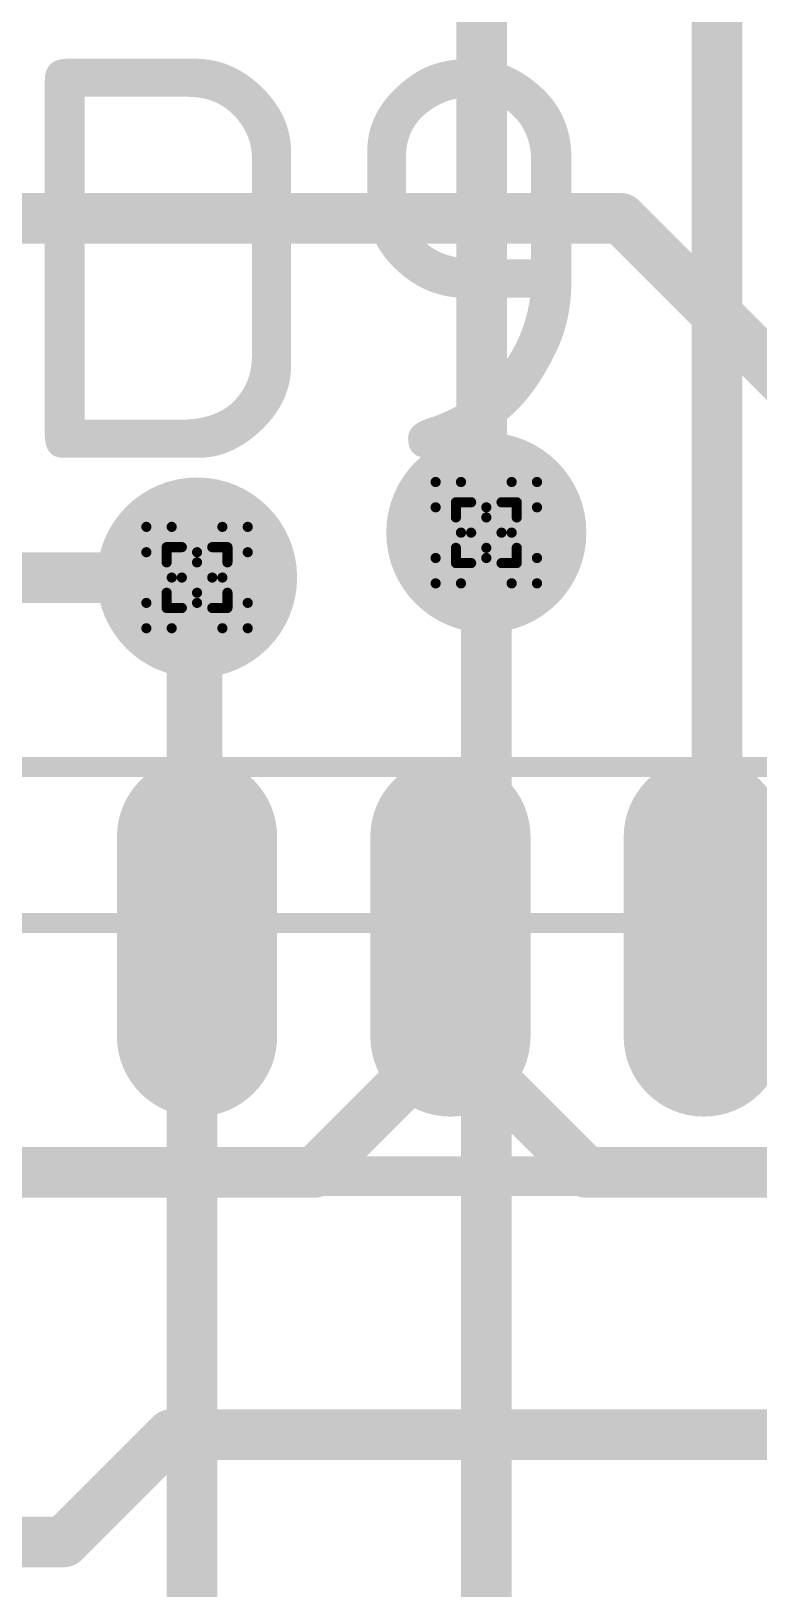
# Model space of a CAD drawing. Header units: millimetres. Extents: x 3219 to 51106, y -14166 to 2063.
# Drawn here: x 5638.45 to 5642.09, y 1785.82 to 1793.62 of the extents above; entities that cross this region are included whole.
import ezdxf

# ---------------------------------------------------------------- set-up
doc = ezdxf.new("R2010")
doc.units = ezdxf.units.MM
doc.layers.get('0').update_dxf_attribs({"lineweight": 53})
for name, color, linetype in [('Bottom Layer', 5, 'Continuous'), ('Bottom Solder', 6, 'Continuous'), ('Drill Drawing', 1, 'Continuous'), ('Mechanical 13', 56, 'Continuous'), ('Mechanical 15', 56, 'Continuous'), ('Top Layer', 1, 'Continuous'), ('Top Overlay', 2, 'Continuous'), ('Top Paste', 8, 'Continuous'), ('Top Solder', 216, 'Continuous')]:
    doc.layers.add(name, color=color, linetype=linetype)
doc.styles.add('GOST type B', font='GOST_B.TTF', dxfattribs={"height": 3.5})

# ---------------------------------------------------------------- blocks, each defined once
blk = doc.blocks.new('14_SOIC_95')
at = {"layer": 'Top Layer'}
h = blk.add_hatch(color=1, dxfattribs=at)
edge = h.paths.add_edge_path()
edge.add_arc((5.4, -2.54), 0.3, 90, 270)
edge.add_line((5.4, -2.84), (6.4, -2.84))
edge.add_arc((6.4, -2.54), 0.3, 270, 450)
edge.add_line((6.4, -2.24), (5.4, -2.24))
h = blk.add_hatch(color=1, dxfattribs=at)
edge = h.paths.add_edge_path()
edge.add_arc((5.4, -3.81), 0.3, 90, 270)
edge.add_line((5.4, -4.11), (6.4, -4.11))
edge.add_arc((6.4, -3.81), 0.3, 270, 450)
edge.add_line((6.4, -3.51), (5.4, -3.51))
h = blk.add_hatch(color=1, dxfattribs=at)
edge = h.paths.add_edge_path()
edge.add_arc((5.4, -5.08), 0.3, 90, 270)
edge.add_line((5.4, -5.38), (6.4, -5.38))
edge.add_arc((6.4, -5.08), 0.3, 270, 450)
edge.add_line((6.4, -4.78), (5.4, -4.78))
at = {"layer": 'Top Paste'}
h = blk.add_hatch(color=8, dxfattribs=at)
edge = h.paths.add_edge_path()
edge.add_arc((5.4, -2.54), 0.3, 90, 270)
edge.add_line((5.4, -2.84), (6.4, -2.84))
edge.add_arc((6.4, -2.54), 0.3, 270, 450)
edge.add_line((6.4, -2.24), (5.4, -2.24))
h = blk.add_hatch(color=8, dxfattribs=at)
edge = h.paths.add_edge_path()
edge.add_arc((5.4, -3.81), 0.3, 90, 270)
edge.add_line((5.4, -4.11), (6.4, -4.11))
edge.add_arc((6.4, -3.81), 0.3, 270, 450)
edge.add_line((6.4, -3.51), (5.4, -3.51))
h = blk.add_hatch(color=8, dxfattribs=at)
edge = h.paths.add_edge_path()
edge.add_arc((5.4, -5.08), 0.3, 90, 270)
edge.add_line((5.4, -5.38), (6.4, -5.38))
edge.add_arc((6.4, -5.08), 0.3, 270, 450)
edge.add_line((6.4, -4.78), (5.4, -4.78))
at = {"layer": 'Top Solder'}
h = blk.add_hatch(color=216, dxfattribs=at)
edge = h.paths.add_edge_path()
edge.add_arc((5.4, -2.54), 0.4016, 90, 270)
edge.add_line((5.4, -2.9416), (6.4, -2.9416))
edge.add_arc((6.4, -2.54), 0.4016, 270, 450)
edge.add_line((6.4, -2.1384), (5.4, -2.1384))
h = blk.add_hatch(color=216, dxfattribs=at)
edge = h.paths.add_edge_path()
edge.add_arc((5.4, -3.81), 0.4016, 90, 270)
edge.add_line((5.4, -4.2116), (6.4, -4.2116))
edge.add_arc((6.4, -3.81), 0.4016, 270, 450)
edge.add_line((6.4, -3.4084), (5.4, -3.4084))
h = blk.add_hatch(color=216, dxfattribs=at)
edge = h.paths.add_edge_path()
edge.add_arc((5.4, -5.08), 0.4016, 90, 270)
edge.add_line((5.4, -5.4816), (6.4, -5.4816))
edge.add_arc((6.4, -5.08), 0.4016, 270, 450)
edge.add_line((6.4, -4.6784), (5.4, -4.6784))
at = {"layer": 'Mechanical 13'}
blk.add_lwpolyline([(5.9685, 0.55, 0.1, 0.1, 0), (5.9685, -8.15, 0.1, 0.1, 0)], format="xyseb", dxfattribs=at)
at = {"layer": 'Mechanical 15'}
blk.add_lwpolyline([(6.75, 0.5, 0.1, 0.1, 0), (6.75, -8.25, 0.1, 0.1, 0)], format="xyseb", dxfattribs=at)
at = {"layer": 'Top Overlay'}
blk.add_lwpolyline([(4.7, 0.45, 0.2, 0.2, 0), (4.7, -8.05, 0.2, 0.2, 0)], format="xyseb", dxfattribs=at)

msp = doc.modelspace()

# ---------------------------------------------------------------- hatches: boundary and pattern name
at = {"layer": 'Bottom Layer'}
h = msp.add_hatch(color=5, dxfattribs=at)
edge = h.paths.add_edge_path()
edge.add_arc((5640.7285, 1791.1081), 0.4, 0, 360)
h = msp.add_hatch(color=5, dxfattribs=at)
edge = h.paths.add_edge_path()
edge.add_arc((5639.2785, 1790.8831), 0.4, 0, 360)
at = {"layer": 'Bottom Solder'}
h = msp.add_hatch(color=6, dxfattribs=at)
edge = h.paths.add_edge_path()
edge.add_arc((5640.7285, 1791.1081), 0.5016, 0, 360)
h = msp.add_hatch(color=6, dxfattribs=at)
edge = h.paths.add_edge_path()
edge.add_arc((5639.2785, 1790.8831), 0.5016, 0, 360)
at = {"layer": 'Top Layer'}
h = msp.add_hatch(color=1, dxfattribs=at)
edge = h.paths.add_edge_path()
edge.add_arc((5640.7285, 1791.1081), 0.4, 0, 360)
h = msp.add_hatch(color=1, dxfattribs=at)
edge = h.paths.add_edge_path()
edge.add_arc((5639.2785, 1790.8831), 0.4, 0, 360)
at = {"layer": 'Top Solder'}
h = msp.add_hatch(color=216, dxfattribs=at)
edge = h.paths.add_edge_path()
edge.add_arc((5640.7285, 1791.1081), 0.5016, 0, 360)
h = msp.add_hatch(color=216, dxfattribs=at)
edge = h.paths.add_edge_path()
edge.add_arc((5639.2785, 1790.8831), 0.5016, 0, 360)

# ---------------------------------------------------------------- linework, layer by layer
at = {"layer": 'Bottom Layer'}
for points in [[(5592.9909, 1792.6831, 0.254, 0.254, 0), (5641.4035, 1792.6831, 0.254, 0.254, 0)], [(5641.4035, 1792.6831, 0.254, 0.254, 0), (5642.9785, 1791.1081, 0.254, 0.254, 0)], [(5640.7285, 1782.5036, 0.254, 0.254, 0), (5640.7285, 1791.1081, 0.254, 0.254, 0)], [(5638.1634, 1790.8831, 0.254, 0.254, 0), (5639.2785, 1790.8831, 0.254, 0.254, 0)], [(5639.2535, 1790.8581, 0.254, 0.254, 0), (5639.2785, 1790.8831, 0.254, 0.254, 0)], [(5639.2535, 1782.1331, 0.254, 0.254, 0), (5639.2535, 1790.8581, 0.254, 0.254, 0)]]:
    msp.add_lwpolyline(points, format="xyseb", dxfattribs=at)
for points in [[(5641.34, 1792.6831, 0.127, 0.127, 1), (5641.467, 1792.6831, 0.127, 0.127, 1)], [(5641.34, 1792.6831, 0.127, 0.127, 1), (5641.467, 1792.6831, 0.127, 0.127, 1)], [(5640.665, 1791.1081, 0.127, 0.127, 1), (5640.792, 1791.1081, 0.127, 0.127, 1)], [(5639.215, 1790.8831, 0.127, 0.127, 1), (5639.342, 1790.8831, 0.127, 0.127, 1)], [(5639.215, 1790.8831, 0.127, 0.127, 1), (5639.342, 1790.8831, 0.127, 0.127, 1)], [(5639.19, 1790.8581, 0.127, 0.127, 1), (5639.317, 1790.8581, 0.127, 0.127, 1)], [(5639.19, 1790.8581, 0.127, 0.127, 1), (5639.317, 1790.8581, 0.127, 0.127, 1)]]:
    msp.add_lwpolyline(points, format="xyseb", close=True, dxfattribs=at)
at = {"layer": 'Drill Drawing'}
for points in [[(5640.4745, 1791.2351, 0.0508, 0.0508, 0), (5640.4745, 1791.3621, 0.0508, 0.0508, 0)], [(5640.4745, 1791.3621, 0.0508, 0.0508, 0), (5640.6015, 1791.3621, 0.0508, 0.0508, 0)], [(5640.6015, 1791.3621, 0.0508, 0.0508, 0), (5640.7285, 1791.2351, 0.0508, 0.0508, 0)], [(5640.7285, 1791.2351, 0.0508, 0.0508, 0), (5640.8555, 1791.3621, 0.0508, 0.0508, 0)], [(5640.8555, 1791.3621, 0.0508, 0.0508, 0), (5640.9825, 1791.3621, 0.0508, 0.0508, 0)], [(5640.9825, 1791.2351, 0.0508, 0.0508, 0), (5640.9825, 1791.3621, 0.0508, 0.0508, 0)], [(5640.4745, 1791.2351, 0.0508, 0.0508, 0), (5640.6015, 1791.1081, 0.0508, 0.0508, 0)], [(5640.5761, 1791.1843, 0.0508, 0.0508, 0), (5640.5761, 1791.2605, 0.0508, 0.0508, 0)], [(5640.5761, 1791.2605, 0.0508, 0.0508, 0), (5640.6523, 1791.2605, 0.0508, 0.0508, 0)], [(5640.6523, 1791.2605, 0.0508, 0.0508, 0), (5640.7285, 1791.1843, 0.0508, 0.0508, 0)], [(5640.7285, 1791.1843, 0.0508, 0.0508, 0), (5640.8047, 1791.2605, 0.0508, 0.0508, 0)], [(5640.8047, 1791.2605, 0.0508, 0.0508, 0), (5640.8809, 1791.2605, 0.0508, 0.0508, 0)], [(5640.8555, 1791.1081, 0.0508, 0.0508, 0), (5640.9825, 1791.2351, 0.0508, 0.0508, 0)], [(5640.8809, 1791.1843, 0.0508, 0.0508, 0), (5640.8809, 1791.2605, 0.0508, 0.0508, 0)], [(5639.0245, 1791.0101, 0.0508, 0.0508, 0), (5639.0245, 1791.1371, 0.0508, 0.0508, 0)], [(5639.0245, 1791.1371, 0.0508, 0.0508, 0), (5639.1515, 1791.1371, 0.0508, 0.0508, 0)], [(5639.1515, 1791.1371, 0.0508, 0.0508, 0), (5639.2785, 1791.0101, 0.0508, 0.0508, 0)], [(5639.2785, 1791.0101, 0.0508, 0.0508, 0), (5639.4055, 1791.1371, 0.0508, 0.0508, 0)], [(5639.4055, 1791.1371, 0.0508, 0.0508, 0), (5639.5325, 1791.1371, 0.0508, 0.0508, 0)], [(5639.5325, 1791.0101, 0.0508, 0.0508, 0), (5639.5325, 1791.1371, 0.0508, 0.0508, 0)], [(5640.5761, 1791.1843, 0.0508, 0.0508, 0), (5640.6523, 1791.1081, 0.0508, 0.0508, 0)], [(5640.8047, 1791.1081, 0.0508, 0.0508, 0), (5640.8809, 1791.1843, 0.0508, 0.0508, 0)], [(5640.4745, 1790.9811, 0.0508, 0.0508, 0), (5640.6015, 1791.1081, 0.0508, 0.0508, 0)], [(5640.5761, 1791.0319, 0.0508, 0.0508, 0), (5640.6523, 1791.1081, 0.0508, 0.0508, 0)], [(5640.8047, 1791.1081, 0.0508, 0.0508, 0), (5640.8809, 1791.0319, 0.0508, 0.0508, 0)], [(5640.8555, 1791.1081, 0.0508, 0.0508, 0), (5640.9825, 1790.9811, 0.0508, 0.0508, 0)], [(5639.0245, 1791.0101, 0.0508, 0.0508, 0), (5639.1515, 1790.8831, 0.0508, 0.0508, 0)], [(5639.1261, 1790.9593, 0.0508, 0.0508, 0), (5639.1261, 1791.0355, 0.0508, 0.0508, 0)], [(5639.1261, 1791.0355, 0.0508, 0.0508, 0), (5639.2023, 1791.0355, 0.0508, 0.0508, 0)], [(5639.2023, 1791.0355, 0.0508, 0.0508, 0), (5639.2785, 1790.9593, 0.0508, 0.0508, 0)], [(5639.2785, 1790.9593, 0.0508, 0.0508, 0), (5639.3547, 1791.0355, 0.0508, 0.0508, 0)], [(5639.3547, 1791.0355, 0.0508, 0.0508, 0), (5639.4309, 1791.0355, 0.0508, 0.0508, 0)], [(5639.4055, 1790.8831, 0.0508, 0.0508, 0), (5639.5325, 1791.0101, 0.0508, 0.0508, 0)], [(5639.4309, 1790.9593, 0.0508, 0.0508, 0), (5639.4309, 1791.0355, 0.0508, 0.0508, 0)], [(5640.4745, 1790.8541, 0.0508, 0.0508, 0), (5640.4745, 1790.9811, 0.0508, 0.0508, 0)], [(5640.5761, 1790.9557, 0.0508, 0.0508, 0), (5640.5761, 1791.0319, 0.0508, 0.0508, 0)], [(5640.6015, 1790.8541, 0.0508, 0.0508, 0), (5640.7285, 1790.9811, 0.0508, 0.0508, 0)], [(5640.6523, 1790.9557, 0.0508, 0.0508, 0), (5640.7285, 1791.0319, 0.0508, 0.0508, 0)], [(5640.7285, 1791.0319, 0.0508, 0.0508, 0), (5640.8047, 1790.9557, 0.0508, 0.0508, 0)], [(5640.7285, 1790.9811, 0.0508, 0.0508, 0), (5640.8555, 1790.8541, 0.0508, 0.0508, 0)], [(5640.8809, 1790.9557, 0.0508, 0.0508, 0), (5640.8809, 1791.0319, 0.0508, 0.0508, 0)], [(5640.9825, 1790.8541, 0.0508, 0.0508, 0), (5640.9825, 1790.9811, 0.0508, 0.0508, 0)], [(5639.1261, 1790.9593, 0.0508, 0.0508, 0), (5639.2023, 1790.8831, 0.0508, 0.0508, 0)], [(5639.3547, 1790.8831, 0.0508, 0.0508, 0), (5639.4309, 1790.9593, 0.0508, 0.0508, 0)], [(5640.5761, 1790.9557, 0.0508, 0.0508, 0), (5640.6523, 1790.9557, 0.0508, 0.0508, 0)], [(5640.8047, 1790.9557, 0.0508, 0.0508, 0), (5640.8809, 1790.9557, 0.0508, 0.0508, 0)], [(5639.0245, 1790.7561, 0.0508, 0.0508, 0), (5639.1515, 1790.8831, 0.0508, 0.0508, 0)], [(5639.1261, 1790.8069, 0.0508, 0.0508, 0), (5639.2023, 1790.8831, 0.0508, 0.0508, 0)], [(5639.3547, 1790.8831, 0.0508, 0.0508, 0), (5639.4309, 1790.8069, 0.0508, 0.0508, 0)], [(5639.4055, 1790.8831, 0.0508, 0.0508, 0), (5639.5325, 1790.7561, 0.0508, 0.0508, 0)], [(5640.4745, 1790.8541, 0.0508, 0.0508, 0), (5640.6015, 1790.8541, 0.0508, 0.0508, 0)], [(5640.8555, 1790.8541, 0.0508, 0.0508, 0), (5640.9825, 1790.8541, 0.0508, 0.0508, 0)], [(5639.0245, 1790.6291, 0.0508, 0.0508, 0), (5639.0245, 1790.7561, 0.0508, 0.0508, 0)], [(5639.1261, 1790.7307, 0.0508, 0.0508, 0), (5639.1261, 1790.8069, 0.0508, 0.0508, 0)], [(5639.1261, 1790.7307, 0.0508, 0.0508, 0), (5639.2023, 1790.7307, 0.0508, 0.0508, 0)], [(5639.1515, 1790.6291, 0.0508, 0.0508, 0), (5639.2785, 1790.7561, 0.0508, 0.0508, 0)], [(5639.2023, 1790.7307, 0.0508, 0.0508, 0), (5639.2785, 1790.8069, 0.0508, 0.0508, 0)], [(5639.2785, 1790.8069, 0.0508, 0.0508, 0), (5639.3547, 1790.7307, 0.0508, 0.0508, 0)], [(5639.2785, 1790.7561, 0.0508, 0.0508, 0), (5639.4055, 1790.6291, 0.0508, 0.0508, 0)], [(5639.3547, 1790.7307, 0.0508, 0.0508, 0), (5639.4309, 1790.7307, 0.0508, 0.0508, 0)], [(5639.4309, 1790.7307, 0.0508, 0.0508, 0), (5639.4309, 1790.8069, 0.0508, 0.0508, 0)], [(5639.5325, 1790.6291, 0.0508, 0.0508, 0), (5639.5325, 1790.7561, 0.0508, 0.0508, 0)], [(5639.0245, 1790.6291, 0.0508, 0.0508, 0), (5639.1515, 1790.6291, 0.0508, 0.0508, 0)], [(5639.4055, 1790.6291, 0.0508, 0.0508, 0), (5639.5325, 1790.6291, 0.0508, 0.0508, 0)]]:
    msp.add_lwpolyline(points, format="xyseb", dxfattribs=at)
for points in [[(5640.4618, 1791.3621, 0.0254, 0.0254, 1), (5640.4872, 1791.3621, 0.0254, 0.0254, 1)], [(5640.4618, 1791.3621, 0.0254, 0.0254, 1), (5640.4872, 1791.3621, 0.0254, 0.0254, 1)], [(5640.5888, 1791.3621, 0.0254, 0.0254, 1), (5640.6142, 1791.3621, 0.0254, 0.0254, 1)], [(5640.5888, 1791.3621, 0.0254, 0.0254, 1), (5640.6142, 1791.3621, 0.0254, 0.0254, 1)], [(5640.8428, 1791.3621, 0.0254, 0.0254, 1), (5640.8682, 1791.3621, 0.0254, 0.0254, 1)], [(5640.8428, 1791.3621, 0.0254, 0.0254, 1), (5640.8682, 1791.3621, 0.0254, 0.0254, 1)], [(5640.9698, 1791.3621, 0.0254, 0.0254, 1), (5640.9952, 1791.3621, 0.0254, 0.0254, 1)], [(5640.9698, 1791.3621, 0.0254, 0.0254, 1), (5640.9952, 1791.3621, 0.0254, 0.0254, 1)], [(5640.4618, 1791.2351, 0.0254, 0.0254, 1), (5640.4872, 1791.2351, 0.0254, 0.0254, 1)], [(5640.4618, 1791.2351, 0.0254, 0.0254, 1), (5640.4872, 1791.2351, 0.0254, 0.0254, 1)], [(5640.5634, 1791.2605, 0.0254, 0.0254, 1), (5640.5888, 1791.2605, 0.0254, 0.0254, 1)], [(5640.5634, 1791.2605, 0.0254, 0.0254, 1), (5640.5888, 1791.2605, 0.0254, 0.0254, 1)], [(5640.6396, 1791.2605, 0.0254, 0.0254, 1), (5640.665, 1791.2605, 0.0254, 0.0254, 1)], [(5640.6396, 1791.2605, 0.0254, 0.0254, 1), (5640.665, 1791.2605, 0.0254, 0.0254, 1)], [(5640.7158, 1791.2351, 0.0254, 0.0254, 1), (5640.7412, 1791.2351, 0.0254, 0.0254, 1)], [(5640.7158, 1791.2351, 0.0254, 0.0254, 1), (5640.7412, 1791.2351, 0.0254, 0.0254, 1)], [(5640.792, 1791.2605, 0.0254, 0.0254, 1), (5640.8174, 1791.2605, 0.0254, 0.0254, 1)], [(5640.792, 1791.2605, 0.0254, 0.0254, 1), (5640.8174, 1791.2605, 0.0254, 0.0254, 1)], [(5640.8682, 1791.2605, 0.0254, 0.0254, 1), (5640.8936, 1791.2605, 0.0254, 0.0254, 1)], [(5640.8682, 1791.2605, 0.0254, 0.0254, 1), (5640.8936, 1791.2605, 0.0254, 0.0254, 1)], [(5640.9698, 1791.2351, 0.0254, 0.0254, 1), (5640.9952, 1791.2351, 0.0254, 0.0254, 1)], [(5640.9698, 1791.2351, 0.0254, 0.0254, 1), (5640.9952, 1791.2351, 0.0254, 0.0254, 1)], [(5639.0118, 1791.1371, 0.0254, 0.0254, 1), (5639.0372, 1791.1371, 0.0254, 0.0254, 1)], [(5639.0118, 1791.1371, 0.0254, 0.0254, 1), (5639.0372, 1791.1371, 0.0254, 0.0254, 1)], [(5639.1388, 1791.1371, 0.0254, 0.0254, 1), (5639.1642, 1791.1371, 0.0254, 0.0254, 1)], [(5639.1388, 1791.1371, 0.0254, 0.0254, 1), (5639.1642, 1791.1371, 0.0254, 0.0254, 1)], [(5639.3928, 1791.1371, 0.0254, 0.0254, 1), (5639.4182, 1791.1371, 0.0254, 0.0254, 1)], [(5639.3928, 1791.1371, 0.0254, 0.0254, 1), (5639.4182, 1791.1371, 0.0254, 0.0254, 1)], [(5639.5198, 1791.1371, 0.0254, 0.0254, 1), (5639.5452, 1791.1371, 0.0254, 0.0254, 1)], [(5639.5198, 1791.1371, 0.0254, 0.0254, 1), (5639.5452, 1791.1371, 0.0254, 0.0254, 1)], [(5640.5634, 1791.1843, 0.0254, 0.0254, 1), (5640.5888, 1791.1843, 0.0254, 0.0254, 1)], [(5640.5634, 1791.1843, 0.0254, 0.0254, 1), (5640.5888, 1791.1843, 0.0254, 0.0254, 1)], [(5640.7158, 1791.1843, 0.0254, 0.0254, 1), (5640.7412, 1791.1843, 0.0254, 0.0254, 1)], [(5640.7158, 1791.1843, 0.0254, 0.0254, 1), (5640.7412, 1791.1843, 0.0254, 0.0254, 1)], [(5640.8682, 1791.1843, 0.0254, 0.0254, 1), (5640.8936, 1791.1843, 0.0254, 0.0254, 1)], [(5640.8682, 1791.1843, 0.0254, 0.0254, 1), (5640.8936, 1791.1843, 0.0254, 0.0254, 1)], [(5640.5888, 1791.1081, 0.0254, 0.0254, 1), (5640.6142, 1791.1081, 0.0254, 0.0254, 1)], [(5640.5888, 1791.1081, 0.0254, 0.0254, 1), (5640.6142, 1791.1081, 0.0254, 0.0254, 1)], [(5640.6396, 1791.1081, 0.0254, 0.0254, 1), (5640.665, 1791.1081, 0.0254, 0.0254, 1)], [(5640.6396, 1791.1081, 0.0254, 0.0254, 1), (5640.665, 1791.1081, 0.0254, 0.0254, 1)], [(5640.792, 1791.1081, 0.0254, 0.0254, 1), (5640.8174, 1791.1081, 0.0254, 0.0254, 1)], [(5640.792, 1791.1081, 0.0254, 0.0254, 1), (5640.8174, 1791.1081, 0.0254, 0.0254, 1)], [(5640.8428, 1791.1081, 0.0254, 0.0254, 1), (5640.8682, 1791.1081, 0.0254, 0.0254, 1)], [(5640.8428, 1791.1081, 0.0254, 0.0254, 1), (5640.8682, 1791.1081, 0.0254, 0.0254, 1)], [(5639.0118, 1791.0101, 0.0254, 0.0254, 1), (5639.0372, 1791.0101, 0.0254, 0.0254, 1)], [(5639.0118, 1791.0101, 0.0254, 0.0254, 1), (5639.0372, 1791.0101, 0.0254, 0.0254, 1)], [(5639.1134, 1791.0355, 0.0254, 0.0254, 1), (5639.1388, 1791.0355, 0.0254, 0.0254, 1)], [(5639.1134, 1791.0355, 0.0254, 0.0254, 1), (5639.1388, 1791.0355, 0.0254, 0.0254, 1)], [(5639.1896, 1791.0355, 0.0254, 0.0254, 1), (5639.215, 1791.0355, 0.0254, 0.0254, 1)], [(5639.1896, 1791.0355, 0.0254, 0.0254, 1), (5639.215, 1791.0355, 0.0254, 0.0254, 1)], [(5639.2658, 1791.0101, 0.0254, 0.0254, 1), (5639.2912, 1791.0101, 0.0254, 0.0254, 1)], [(5639.2658, 1791.0101, 0.0254, 0.0254, 1), (5639.2912, 1791.0101, 0.0254, 0.0254, 1)], [(5639.342, 1791.0355, 0.0254, 0.0254, 1), (5639.3674, 1791.0355, 0.0254, 0.0254, 1)], [(5639.342, 1791.0355, 0.0254, 0.0254, 1), (5639.3674, 1791.0355, 0.0254, 0.0254, 1)], [(5639.4182, 1791.0355, 0.0254, 0.0254, 1), (5639.4436, 1791.0355, 0.0254, 0.0254, 1)], [(5639.4182, 1791.0355, 0.0254, 0.0254, 1), (5639.4436, 1791.0355, 0.0254, 0.0254, 1)], [(5639.5198, 1791.0101, 0.0254, 0.0254, 1), (5639.5452, 1791.0101, 0.0254, 0.0254, 1)], [(5639.5198, 1791.0101, 0.0254, 0.0254, 1), (5639.5452, 1791.0101, 0.0254, 0.0254, 1)], [(5640.4618, 1790.9811, 0.0254, 0.0254, 1), (5640.4872, 1790.9811, 0.0254, 0.0254, 1)], [(5640.4618, 1790.9811, 0.0254, 0.0254, 1), (5640.4872, 1790.9811, 0.0254, 0.0254, 1)], [(5640.5634, 1791.0319, 0.0254, 0.0254, 1), (5640.5888, 1791.0319, 0.0254, 0.0254, 1)], [(5640.5634, 1791.0319, 0.0254, 0.0254, 1), (5640.5888, 1791.0319, 0.0254, 0.0254, 1)], [(5640.7158, 1791.0319, 0.0254, 0.0254, 1), (5640.7412, 1791.0319, 0.0254, 0.0254, 1)], [(5640.7158, 1791.0319, 0.0254, 0.0254, 1), (5640.7412, 1791.0319, 0.0254, 0.0254, 1)], [(5640.7158, 1790.9811, 0.0254, 0.0254, 1), (5640.7412, 1790.9811, 0.0254, 0.0254, 1)], [(5640.7158, 1790.9811, 0.0254, 0.0254, 1), (5640.7412, 1790.9811, 0.0254, 0.0254, 1)], [(5640.8682, 1791.0319, 0.0254, 0.0254, 1), (5640.8936, 1791.0319, 0.0254, 0.0254, 1)], [(5640.8682, 1791.0319, 0.0254, 0.0254, 1), (5640.8936, 1791.0319, 0.0254, 0.0254, 1)], [(5640.9698, 1790.9811, 0.0254, 0.0254, 1), (5640.9952, 1790.9811, 0.0254, 0.0254, 1)], [(5640.9698, 1790.9811, 0.0254, 0.0254, 1), (5640.9952, 1790.9811, 0.0254, 0.0254, 1)], [(5639.1134, 1790.9593, 0.0254, 0.0254, 1), (5639.1388, 1790.9593, 0.0254, 0.0254, 1)], [(5639.1134, 1790.9593, 0.0254, 0.0254, 1), (5639.1388, 1790.9593, 0.0254, 0.0254, 1)], [(5639.2658, 1790.9593, 0.0254, 0.0254, 1), (5639.2912, 1790.9593, 0.0254, 0.0254, 1)], [(5639.2658, 1790.9593, 0.0254, 0.0254, 1), (5639.2912, 1790.9593, 0.0254, 0.0254, 1)], [(5639.4182, 1790.9593, 0.0254, 0.0254, 1), (5639.4436, 1790.9593, 0.0254, 0.0254, 1)], [(5639.4182, 1790.9593, 0.0254, 0.0254, 1), (5639.4436, 1790.9593, 0.0254, 0.0254, 1)], [(5640.5634, 1790.9557, 0.0254, 0.0254, 1), (5640.5888, 1790.9557, 0.0254, 0.0254, 1)], [(5640.5634, 1790.9557, 0.0254, 0.0254, 1), (5640.5888, 1790.9557, 0.0254, 0.0254, 1)], [(5640.6396, 1790.9557, 0.0254, 0.0254, 1), (5640.665, 1790.9557, 0.0254, 0.0254, 1)], [(5640.6396, 1790.9557, 0.0254, 0.0254, 1), (5640.665, 1790.9557, 0.0254, 0.0254, 1)], [(5640.792, 1790.9557, 0.0254, 0.0254, 1), (5640.8174, 1790.9557, 0.0254, 0.0254, 1)], [(5640.792, 1790.9557, 0.0254, 0.0254, 1), (5640.8174, 1790.9557, 0.0254, 0.0254, 1)], [(5640.8682, 1790.9557, 0.0254, 0.0254, 1), (5640.8936, 1790.9557, 0.0254, 0.0254, 1)], [(5640.8682, 1790.9557, 0.0254, 0.0254, 1), (5640.8936, 1790.9557, 0.0254, 0.0254, 1)], [(5639.1388, 1790.8831, 0.0254, 0.0254, 1), (5639.1642, 1790.8831, 0.0254, 0.0254, 1)], [(5639.1388, 1790.8831, 0.0254, 0.0254, 1), (5639.1642, 1790.8831, 0.0254, 0.0254, 1)], [(5639.1896, 1790.8831, 0.0254, 0.0254, 1), (5639.215, 1790.8831, 0.0254, 0.0254, 1)], [(5639.1896, 1790.8831, 0.0254, 0.0254, 1), (5639.215, 1790.8831, 0.0254, 0.0254, 1)], [(5639.342, 1790.8831, 0.0254, 0.0254, 1), (5639.3674, 1790.8831, 0.0254, 0.0254, 1)], [(5639.342, 1790.8831, 0.0254, 0.0254, 1), (5639.3674, 1790.8831, 0.0254, 0.0254, 1)], [(5639.3928, 1790.8831, 0.0254, 0.0254, 1), (5639.4182, 1790.8831, 0.0254, 0.0254, 1)], [(5639.3928, 1790.8831, 0.0254, 0.0254, 1), (5639.4182, 1790.8831, 0.0254, 0.0254, 1)], [(5640.4618, 1790.8541, 0.0254, 0.0254, 1), (5640.4872, 1790.8541, 0.0254, 0.0254, 1)], [(5640.4618, 1790.8541, 0.0254, 0.0254, 1), (5640.4872, 1790.8541, 0.0254, 0.0254, 1)], [(5640.5888, 1790.8541, 0.0254, 0.0254, 1), (5640.6142, 1790.8541, 0.0254, 0.0254, 1)], [(5640.5888, 1790.8541, 0.0254, 0.0254, 1), (5640.6142, 1790.8541, 0.0254, 0.0254, 1)], [(5640.8428, 1790.8541, 0.0254, 0.0254, 1), (5640.8682, 1790.8541, 0.0254, 0.0254, 1)], [(5640.8428, 1790.8541, 0.0254, 0.0254, 1), (5640.8682, 1790.8541, 0.0254, 0.0254, 1)], [(5640.9698, 1790.8541, 0.0254, 0.0254, 1), (5640.9952, 1790.8541, 0.0254, 0.0254, 1)], [(5640.9698, 1790.8541, 0.0254, 0.0254, 1), (5640.9952, 1790.8541, 0.0254, 0.0254, 1)], [(5639.0118, 1790.7561, 0.0254, 0.0254, 1), (5639.0372, 1790.7561, 0.0254, 0.0254, 1)], [(5639.0118, 1790.7561, 0.0254, 0.0254, 1), (5639.0372, 1790.7561, 0.0254, 0.0254, 1)], [(5639.1134, 1790.8069, 0.0254, 0.0254, 1), (5639.1388, 1790.8069, 0.0254, 0.0254, 1)], [(5639.1134, 1790.8069, 0.0254, 0.0254, 1), (5639.1388, 1790.8069, 0.0254, 0.0254, 1)], [(5639.1134, 1790.7307, 0.0254, 0.0254, 1), (5639.1388, 1790.7307, 0.0254, 0.0254, 1)], [(5639.1134, 1790.7307, 0.0254, 0.0254, 1), (5639.1388, 1790.7307, 0.0254, 0.0254, 1)], [(5639.1896, 1790.7307, 0.0254, 0.0254, 1), (5639.215, 1790.7307, 0.0254, 0.0254, 1)], [(5639.1896, 1790.7307, 0.0254, 0.0254, 1), (5639.215, 1790.7307, 0.0254, 0.0254, 1)], [(5639.2658, 1790.8069, 0.0254, 0.0254, 1), (5639.2912, 1790.8069, 0.0254, 0.0254, 1)], [(5639.2658, 1790.8069, 0.0254, 0.0254, 1), (5639.2912, 1790.8069, 0.0254, 0.0254, 1)], [(5639.2658, 1790.7561, 0.0254, 0.0254, 1), (5639.2912, 1790.7561, 0.0254, 0.0254, 1)], [(5639.2658, 1790.7561, 0.0254, 0.0254, 1), (5639.2912, 1790.7561, 0.0254, 0.0254, 1)], [(5639.342, 1790.7307, 0.0254, 0.0254, 1), (5639.3674, 1790.7307, 0.0254, 0.0254, 1)], [(5639.342, 1790.7307, 0.0254, 0.0254, 1), (5639.3674, 1790.7307, 0.0254, 0.0254, 1)], [(5639.4182, 1790.8069, 0.0254, 0.0254, 1), (5639.4436, 1790.8069, 0.0254, 0.0254, 1)], [(5639.4182, 1790.8069, 0.0254, 0.0254, 1), (5639.4436, 1790.8069, 0.0254, 0.0254, 1)], [(5639.4182, 1790.7307, 0.0254, 0.0254, 1), (5639.4436, 1790.7307, 0.0254, 0.0254, 1)], [(5639.4182, 1790.7307, 0.0254, 0.0254, 1), (5639.4436, 1790.7307, 0.0254, 0.0254, 1)], [(5639.5198, 1790.7561, 0.0254, 0.0254, 1), (5639.5452, 1790.7561, 0.0254, 0.0254, 1)], [(5639.5198, 1790.7561, 0.0254, 0.0254, 1), (5639.5452, 1790.7561, 0.0254, 0.0254, 1)], [(5639.0118, 1790.6291, 0.0254, 0.0254, 1), (5639.0372, 1790.6291, 0.0254, 0.0254, 1)], [(5639.0118, 1790.6291, 0.0254, 0.0254, 1), (5639.0372, 1790.6291, 0.0254, 0.0254, 1)], [(5639.1388, 1790.6291, 0.0254, 0.0254, 1), (5639.1642, 1790.6291, 0.0254, 0.0254, 1)], [(5639.1388, 1790.6291, 0.0254, 0.0254, 1), (5639.1642, 1790.6291, 0.0254, 0.0254, 1)], [(5639.3928, 1790.6291, 0.0254, 0.0254, 1), (5639.4182, 1790.6291, 0.0254, 0.0254, 1)], [(5639.3928, 1790.6291, 0.0254, 0.0254, 1), (5639.4182, 1790.6291, 0.0254, 0.0254, 1)], [(5639.5198, 1790.6291, 0.0254, 0.0254, 1), (5639.5452, 1790.6291, 0.0254, 0.0254, 1)], [(5639.5198, 1790.6291, 0.0254, 0.0254, 1), (5639.5452, 1790.6291, 0.0254, 0.0254, 1)]]:
    msp.add_lwpolyline(points, format="xyseb", close=True, dxfattribs=at)
at = {"layer": 'Top Layer'}
for points in [[(5640.7045, 1791.1321, 0.254, 0.254, 0), (5640.7045, 1797.0121, 0.254, 0.254, 0)], [(5641.8845, 1789.1491, 0.254, 0.254, 0), (5641.8845, 1796.9701, 0.254, 0.254, 0)], [(5640.7045, 1791.1321, 0.254, 0.254, 0), (5640.7285, 1791.1081, 0.254, 0.254, 0)], [(5639.2785, 1789.0831, 0.254, 0.254, 0), (5639.2785, 1790.8831, 0.254, 0.254, 0)], [(5641.8185, 1789.0831, 0.254, 0.254, 0), (5641.8845, 1789.1491, 0.254, 0.254, 0)], [(5640.5485, 1788.5831, 0.254, 0.254, 0), (5640.5485, 1789.0831, 0.254, 0.254, 0)], [(5639.8675, 1787.9021, 0.254, 0.254, 0), (5640.5485, 1788.5831, 0.254, 0.254, 0)], [(5640.5485, 1788.5831, 0.254, 0.254, 0), (5641.2295, 1787.9021, 0.254, 0.254, 0)], [(5635.3206, 1787.9021, 0.254, 0.254, 0), (5639.8675, 1787.9021, 0.254, 0.254, 0)], [(5641.2295, 1787.9021, 0.254, 0.254, 0), (5643.6775, 1787.9021, 0.254, 0.254, 0)], [(5638.6105, 1786.0501, 0.254, 0.254, 0), (5639.1485, 1786.5881, 0.254, 0.254, 0)], [(5639.1485, 1786.5881, 0.254, 0.254, 0), (5647.8785, 1786.5881, 0.254, 0.254, 0)], [(5630.8665, 1786.0501, 0.254, 0.254, 0), (5638.6105, 1786.0501, 0.254, 0.254, 0)]]:
    msp.add_lwpolyline(points, format="xyseb", dxfattribs=at)
for points in [[(5640.641, 1791.1321, 0.127, 0.127, 1), (5640.768, 1791.1321, 0.127, 0.127, 1)], [(5640.641, 1791.1321, 0.127, 0.127, 1), (5640.768, 1791.1321, 0.127, 0.127, 1)], [(5640.665, 1791.1081, 0.127, 0.127, 1), (5640.792, 1791.1081, 0.127, 0.127, 1)], [(5639.215, 1790.8831, 0.127, 0.127, 1), (5639.342, 1790.8831, 0.127, 0.127, 1)], [(5641.821, 1789.1491, 0.127, 0.127, 1), (5641.948, 1789.1491, 0.127, 0.127, 1)], [(5641.821, 1789.1491, 0.127, 0.127, 1), (5641.948, 1789.1491, 0.127, 0.127, 1)], [(5639.215, 1789.0831, 0.127, 0.127, 1), (5639.342, 1789.0831, 0.127, 0.127, 1)], [(5640.485, 1789.0831, 0.127, 0.127, 1), (5640.612, 1789.0831, 0.127, 0.127, 1)], [(5641.755, 1789.0831, 0.127, 0.127, 1), (5641.882, 1789.0831, 0.127, 0.127, 1)], [(5640.485, 1788.5831, 0.127, 0.127, 1), (5640.612, 1788.5831, 0.127, 0.127, 1)], [(5640.485, 1788.5831, 0.127, 0.127, 1), (5640.612, 1788.5831, 0.127, 0.127, 1)], [(5640.485, 1788.5831, 0.127, 0.127, 1), (5640.612, 1788.5831, 0.127, 0.127, 1)], [(5639.804, 1787.9021, 0.127, 0.127, 1), (5639.931, 1787.9021, 0.127, 0.127, 1)], [(5639.804, 1787.9021, 0.127, 0.127, 1), (5639.931, 1787.9021, 0.127, 0.127, 1)], [(5641.166, 1787.9021, 0.127, 0.127, 1), (5641.293, 1787.9021, 0.127, 0.127, 1)], [(5641.166, 1787.9021, 0.127, 0.127, 1), (5641.293, 1787.9021, 0.127, 0.127, 1)], [(5639.085, 1786.5881, 0.127, 0.127, 1), (5639.212, 1786.5881, 0.127, 0.127, 1)], [(5639.085, 1786.5881, 0.127, 0.127, 1), (5639.212, 1786.5881, 0.127, 0.127, 1)], [(5638.547, 1786.0501, 0.127, 0.127, 1), (5638.674, 1786.0501, 0.127, 0.127, 1)], [(5638.547, 1786.0501, 0.127, 0.127, 1), (5638.674, 1786.0501, 0.127, 0.127, 1)]]:
    msp.add_lwpolyline(points, format="xyseb", close=True, dxfattribs=at)

# ---------------------------------------------------------------- block references
at = {"rotation": 90}
msp.add_blockref('14_SOIC_95', (5636.7385, 1783.1831), dxfattribs=at)

# ---------------------------------------------------------------- texts
at = {"layer": 'Top Overlay', "style": 'GOST type B'}
msp.add_text('DD9', height=2, dxfattribs=at).set_placement((5636.6666, 1791.4832))

doc.saveas('drawing.dxf')
